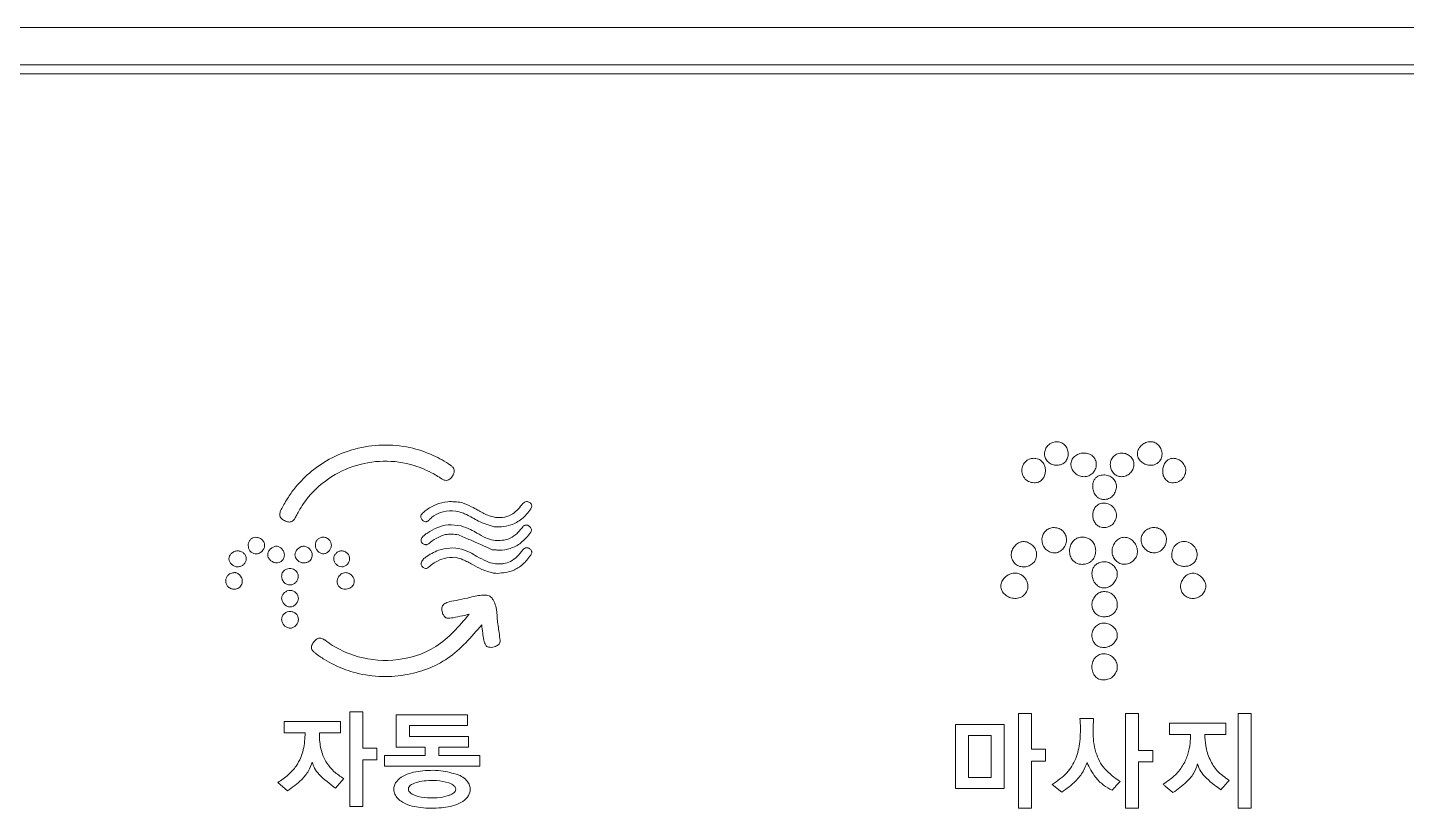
# Model space of a CAD drawing. Extents: x -2137 to 3740, y 68 to 2359.
# Drawn here: x 2013.92 to 2051.03, y 985.18 to 1006.21 of the extents above; entities that cross this region are included whole.
import ezdxf

# ---------------------------------------------------------------- set-up
doc = ezdxf.new("R2010")
doc.units = 0
doc.header["$LTSCALE"] = 20
doc.header["$MEASUREMENT"] = 0
doc.layers.get('0').update_dxf_attribs({"linetype": 'CONTINUOUS'})

msp = doc.modelspace()

# ---------------------------------------------------------------- linework, layer by layer
at = {"color": 7, "linetype": 'Continuous', "lineweight": 15}
for p, q in [((2137.182, 1006.208), (1933.182, 1006.208)), ((1933.09, 1004.958), (2137.09, 1004.958)), ((1933.182, 1005.208), (2137.182, 1005.208)), ((2020.829, 987.518), (2022.345, 987.518)), ((2020.829, 987.215), (2020.829, 987.518)), ((2022.345, 987.518), (2022.345, 987.215)), ((2022.595, 985.227), (2022.595, 987.783)), ((2022.595, 987.783), (2022.948, 987.783)), ((2022.948, 987.783), (2022.948, 986.797)), ((2023.845, 987.7), (2025.765, 987.7)), ((2023.845, 986.826), (2023.845, 987.7)), ((2025.765, 987.7), (2025.765, 987.408)), ((2040.592, 987.737), (2040.943, 987.737)), ((2040.592, 985.182), (2040.592, 987.737)), ((2040.943, 987.737), (2040.943, 986.769)), ((2042.247, 987.598), (2042.613, 987.598)), ((2043.474, 987.737), (2043.826, 987.737)), ((2043.474, 985.182), (2043.474, 987.737)), ((2043.826, 987.737), (2043.826, 986.735)), ((2046.502, 985.181), (2046.502, 987.737)), ((2046.502, 987.737), (2046.853, 987.737)), ((2046.853, 987.737), (2046.853, 985.181)), ((2021.394, 987.215), (2020.829, 987.215)), ((2022.345, 987.215), (2021.778, 987.215)), ((2024.2, 987.408), (2024.2, 987.118)), ((2025.765, 987.408), (2024.2, 987.408)), ((2038.896, 985.713), (2038.896, 987.434)), ((2038.896, 987.434), (2040.205, 987.434)), ((2039.246, 986.008), (2039.246, 987.138)), ((2039.246, 987.138), (2039.856, 987.138)), ((2039.856, 987.138), (2039.856, 986.008)), ((2040.205, 987.434), (2040.205, 985.713)), ((2044.658, 987.473), (2046.175, 987.473)), ((2044.658, 987.17), (2044.658, 987.473)), ((2045.224, 987.17), (2044.658, 987.17)), ((2046.175, 987.17), (2045.607, 987.17)), ((2046.175, 987.473), (2046.175, 987.17)), ((2022.948, 986.797), (2023.319, 986.797)), ((2023.319, 986.797), (2023.319, 986.482)), ((2024.626, 986.826), (2023.845, 986.826)), ((2024.2, 987.118), (2025.793, 987.118)), ((2024.626, 986.604), (2024.626, 986.826)), ((2024.989, 986.826), (2024.989, 986.604)), ((2025.793, 986.826), (2024.989, 986.826)), ((2025.793, 987.118), (2025.793, 986.826)), ((2040.943, 986.769), (2041.321, 986.769)), ((2041.321, 986.769), (2041.321, 986.451)), ((2022.948, 986.482), (2022.948, 985.227)), ((2023.319, 986.482), (2022.948, 986.482)), ((2023.527, 986.604), (2024.626, 986.604)), ((2023.527, 986.312), (2023.527, 986.604)), ((2024.989, 986.604), (2026.094, 986.604)), ((2026.094, 986.604), (2026.094, 986.312)), ((2040.943, 986.451), (2040.943, 985.182)), ((2041.321, 986.451), (2040.943, 986.451)), ((2043.826, 986.735), (2044.204, 986.735)), ((2043.826, 986.428), (2043.826, 985.182)), ((2044.204, 986.428), (2043.826, 986.428)), ((2044.204, 986.735), (2044.204, 986.428)), ((2026.094, 986.312), (2023.527, 986.312)), ((2020.92, 985.647), (2020.656, 985.873)), ((2022.433, 985.979), (2022.209, 985.724)), ((2040.205, 985.713), (2038.896, 985.713)), ((2039.856, 986.008), (2039.246, 986.008)), ((2041.758, 985.614), (2041.5, 985.825)), ((2022.948, 985.227), (2022.595, 985.227)), ((2040.943, 985.182), (2040.592, 985.182)), ((2043.826, 985.182), (2043.474, 985.182)), ((2046.853, 985.181), (2046.502, 985.181))]:
    msp.add_line(p, q, dxfattribs=at)
for points, knots in [([(2025.311, 994.416), (2025.331, 994.401), (2025.365, 994.374), (2025.399, 994.323), (2025.413, 994.258), (2025.391, 994.175), (2025.342, 994.101), (2025.286, 994.042), (2025.227, 994.012), (2025.163, 994.01), (2025.087, 994.039), (2024.991, 994.11), (2024.742, 994.254), (2024.254, 994.47), (2023.499, 994.573), (2022.664, 994.425), (2021.911, 994.029), (2021.454, 993.56), (2021.236, 993.211), (2021.162, 993.082), (2021.13, 993.008), (2021.104, 992.965), (2021.074, 992.93), (2021.036, 992.903), (2020.975, 992.884), (2020.884, 992.903), (2020.798, 992.947), (2020.735, 993.003), (2020.712, 993.055), (2020.709, 993.103), (2020.717, 993.147), (2020.736, 993.199), (2020.777, 993.286), (2020.847, 993.41), (2020.967, 993.607), (2021.19, 993.909), (2021.722, 994.443), (2022.759, 994.974), (2023.959, 995.006), (2024.724, 994.747), (2025.084, 994.565), (2025.234, 994.467), (2025.311, 994.416)], [0, 0, 0, 0, 0.006633, 0.011515, 0.016116, 0.023767, 0.033315, 0.039681, 0.045079, 0.050284, 0.056195, 0.066339, 0.081622, 0.132498, 0.206757, 0.280029, 0.353862, 0.428746, 0.450165, 0.463056, 0.468022, 0.471688, 0.476168, 0.480108, 0.483933, 0.492752, 0.503689, 0.509575, 0.514725, 0.518239, 0.522119, 0.526498, 0.532955, 0.547571, 0.564238, 0.594126, 0.646906, 0.762981, 0.893474, 0.952283, 0.975781, 1, 1, 1, 1]), ([(2041.625, 994.418), (2041.583, 994.423), (2041.501, 994.431), (2041.393, 994.497), (2041.313, 994.595), (2041.285, 994.723), (2041.311, 994.85), (2041.38, 994.958), (2041.484, 995.032), (2041.609, 995.063), (2041.738, 995.043), (2041.842, 994.967), (2041.91, 994.861), (2041.939, 994.739), (2041.922, 994.616), (2041.86, 994.51), (2041.756, 994.432), (2041.67, 994.423), (2041.625, 994.418)], [0, 0, 0, 0, 0.061858, 0.123544, 0.184696, 0.248367, 0.313296, 0.375413, 0.437268, 0.501251, 0.565439, 0.627107, 0.689318, 0.751479, 0.812238, 0.871779, 0.932658, 1, 1, 1, 1]), ([(2044.15, 994.418), (2044.108, 994.423), (2044.024, 994.432), (2043.911, 994.494), (2043.822, 994.587), (2043.784, 994.713), (2043.81, 994.841), (2043.883, 994.948), (2043.988, 995.024), (2044.114, 995.062), (2044.247, 995.049), (2044.357, 994.977), (2044.43, 994.871), (2044.463, 994.748), (2044.449, 994.623), (2044.395, 994.525), (2044.322, 994.462), (2044.241, 994.425), (2044.181, 994.42), (2044.15, 994.418)], [0, 0, 0, 0, 0.061487, 0.124756, 0.186628, 0.248175, 0.311273, 0.373522, 0.43649, 0.499893, 0.564726, 0.626825, 0.688981, 0.751172, 0.812045, 0.871464, 0.911648, 0.953777, 1, 1, 1, 1]), ([(2041.011, 993.946), (2040.96, 993.953), (2040.86, 993.969), (2040.745, 994.072), (2040.677, 994.204), (2040.679, 994.352), (2040.741, 994.485), (2040.843, 994.573), (2040.955, 994.607), (2041.051, 994.608), (2041.144, 994.584), (2041.228, 994.527), (2041.29, 994.436), (2041.32, 994.33), (2041.32, 994.22), (2041.29, 994.115), (2041.229, 994.024), (2041.131, 993.957), (2041.053, 993.95), (2041.011, 993.946)], [0, 0, 0, 0, 0.074201, 0.146933, 0.218075, 0.287509, 0.357101, 0.42805, 0.478842, 0.52744, 0.566554, 0.620208, 0.672695, 0.726005, 0.779786, 0.832969, 0.885326, 0.939098, 1, 1, 1, 1]), ([(2042.356, 994.111), (2042.314, 994.116), (2042.229, 994.127), (2042.117, 994.199), (2042.031, 994.3), (2041.992, 994.43), (2042.017, 994.56), (2042.096, 994.664), (2042.21, 994.73), (2042.343, 994.756), (2042.477, 994.739), (2042.592, 994.675), (2042.67, 994.572), (2042.695, 994.442), (2042.669, 994.312), (2042.597, 994.203), (2042.488, 994.126), (2042.4, 994.116), (2042.356, 994.111)], [0, 0, 0, 0, 0.060156, 0.123748, 0.187551, 0.25087, 0.312939, 0.372711, 0.434873, 0.500834, 0.566505, 0.627226, 0.686303, 0.748742, 0.812706, 0.874102, 0.9355, 1, 1, 1, 1]), ([(2043.371, 994.111), (2043.328, 994.115), (2043.244, 994.125), (2043.142, 994.202), (2043.079, 994.312), (2043.056, 994.44), (2043.079, 994.569), (2043.153, 994.673), (2043.258, 994.738), (2043.382, 994.756), (2043.505, 994.728), (2043.612, 994.662), (2043.688, 994.558), (2043.71, 994.429), (2043.676, 994.301), (2043.598, 994.199), (2043.493, 994.127), (2043.411, 994.116), (2043.371, 994.111)], [0, 0, 0, 0, 0.064176, 0.123989, 0.185164, 0.25126, 0.316643, 0.377281, 0.437092, 0.498303, 0.560766, 0.622745, 0.684182, 0.748748, 0.81389, 0.877336, 0.93961, 1, 1, 1, 1]), ([(2044.763, 993.946), (2044.735, 993.948), (2044.681, 993.951), (2044.609, 993.982), (2044.544, 994.036), (2044.494, 994.119), (2044.471, 994.226), (2044.476, 994.337), (2044.509, 994.442), (2044.569, 994.533), (2044.65, 994.588), (2044.739, 994.61), (2044.829, 994.604), (2044.935, 994.563), (2045.033, 994.475), (2045.098, 994.343), (2045.094, 994.196), (2045.026, 994.068), (2044.912, 993.968), (2044.813, 993.953), (2044.763, 993.946)], [0, 0, 0, 0, 0.04225, 0.079742, 0.11504, 0.167502, 0.221645, 0.276981, 0.331825, 0.384943, 0.437344, 0.474333, 0.520467, 0.569422, 0.641914, 0.712948, 0.782509, 0.853574, 0.925924, 1, 1, 1, 1]), ([(2042.592, 993.852), (2042.593, 993.885), (2042.597, 993.947), (2042.629, 994.03), (2042.688, 994.104), (2042.79, 994.153), (2042.92, 994.165), (2043.051, 994.133), (2043.157, 994.054), (2043.224, 993.944), (2043.235, 993.817), (2043.201, 993.695), (2043.13, 993.588), (2043.02, 993.511), (2042.898, 993.49), (2042.793, 993.51), (2042.717, 993.554), (2042.651, 993.626), (2042.602, 993.728), (2042.595, 993.81), (2042.592, 993.852)], [0, 0, 0, 0, 0.04878, 0.090381, 0.12827, 0.185543, 0.250862, 0.316596, 0.379089, 0.439825, 0.500114, 0.560322, 0.621959, 0.684718, 0.753019, 0.797578, 0.838558, 0.878722, 0.939496, 1, 1, 1, 1]), ([(2024.551, 993.126), (2024.583, 993.154), (2024.693, 993.25), (2024.917, 993.377), (2025.248, 993.46), (2025.48, 993.431), (2025.605, 993.416)], [0, 0, 0, 0, 0.114352, 0.38606, 0.67166, 1, 1, 1, 1]), ([(2027.253, 993.392), (2027.268, 993.405), (2027.297, 993.429), (2027.348, 993.444), (2027.397, 993.44), (2027.422, 993.424), (2027.435, 993.416)], [0, 0, 0, 0, 0.290755, 0.564653, 0.775606, 1, 1, 1, 1]), ([(2024.551, 992.944), (2024.54, 992.955), (2024.522, 992.976), (2024.505, 993.011), (2024.502, 993.049), (2024.518, 993.09), (2024.539, 993.113), (2024.551, 993.126)], [0, 0, 0, 0, 0.218842, 0.3961, 0.553582, 0.751923, 1, 1, 1, 1]), ([(2026.478, 992.762), (2026.334, 992.806), (2026.073, 992.885), (2025.814, 993.061), (2025.608, 993.146), (2025.399, 993.2), (2025.124, 993.188), (2024.895, 993.087), (2024.78, 992.999), (2024.743, 992.959), (2024.734, 992.948), (2024.733, 992.945), (2024.732, 992.944)], [0, 0, 0, 0, 0.2362841, 0.4282785, 0.4894421, 0.5880147, 0.7684034, 0.91124, 0.9782764, 0.9942681, 0.9982567, 1, 1, 1, 1]), ([(2025.605, 993.416), (2025.695, 993.381), (2025.845, 993.323), (2025.985, 993.242), (2026.041, 993.21)], [0, 0, 0, 0, 0.599638, 1, 1, 1, 1]), ([(2026.041, 993.21), (2026.128, 993.158), (2026.276, 993.069), (2026.444, 993.032), (2026.514, 993.017)], [0, 0, 0, 0, 0.586885, 1, 1, 1, 1]), ([(2027.472, 993.247), (2027.396, 993.15), (2027.25, 992.963), (2026.96, 992.809), (2026.727, 992.763), (2026.599, 992.762), (2026.55, 992.762), (2026.521, 992.762), (2026.497, 992.762), (2026.478, 992.762)], [0, 0, 0, 0, 0.316092, 0.607731, 0.823723, 0.924681, 0.938569, 0.948952, 1, 1, 1, 1]), ([(2026.514, 993.017), (2026.598, 993.013), (2026.76, 993.007), (2027.041, 993.12), (2027.171, 993.287), (2027.253, 993.392)], [0, 0, 0, 0, 0.287306, 0.551638, 1, 1, 1, 1]), ([(2027.435, 993.416), (2027.445, 993.409), (2027.465, 993.395), (2027.484, 993.364), (2027.493, 993.327), (2027.491, 993.286), (2027.478, 993.26), (2027.472, 993.247)], [0, 0, 0, 0, 0.193172, 0.374991, 0.554874, 0.771869, 1, 1, 1, 1]), ([(2042.899, 993.403), (2042.949, 993.396), (2043.05, 993.38), (2043.165, 993.277), (2043.233, 993.145), (2043.23, 992.997), (2043.169, 992.864), (2043.067, 992.776), (2042.955, 992.742), (2042.86, 992.74), (2042.766, 992.764), (2042.682, 992.821), (2042.62, 992.913), (2042.59, 993.018), (2042.59, 993.129), (2042.62, 993.234), (2042.681, 993.325), (2042.778, 993.392), (2042.857, 993.399), (2042.899, 993.403)], [0, 0, 0, 0, 0.074101, 0.146847, 0.218057, 0.28754, 0.357123, 0.428044, 0.478788, 0.527398, 0.566498, 0.620139, 0.672641, 0.725992, 0.779827, 0.833057, 0.885433, 0.939175, 1, 1, 1, 1]), ([(2024.732, 992.944), (2024.721, 992.934), (2024.7, 992.916), (2024.665, 992.899), (2024.627, 992.896), (2024.587, 992.912), (2024.564, 992.932), (2024.551, 992.944)], [0, 0, 0, 0, 0.2170375, 0.3937214, 0.5514588, 0.7506335, 1, 1, 1, 1]), ([(2024.551, 992.484), (2024.553, 992.487), (2024.559, 992.495), (2024.576, 992.511), (2024.619, 992.55), (2024.737, 992.637), (2024.945, 992.748), (2025.255, 992.837), (2025.476, 992.805), (2025.593, 992.787)], [0, 0, 0, 0, 0.009282, 0.025306, 0.062928, 0.162388, 0.414374, 0.689303, 1, 1, 1, 1]), ([(2025.593, 992.787), (2025.679, 992.757), (2025.826, 992.704), (2025.961, 992.626), (2026.017, 992.594)], [0, 0, 0, 0, 0.587109, 1, 1, 1, 1]), ([(2026.017, 992.594), (2026.095, 992.548), (2026.235, 992.464), (2026.449, 992.392), (2026.654, 992.39), (2026.866, 992.418), (2027.083, 992.553), (2027.193, 992.689), (2027.253, 992.763)], [0, 0, 0, 0, 0.192486, 0.348715, 0.472783, 0.6277, 0.797712, 1, 1, 1, 1]), ([(2027.253, 992.763), (2027.261, 992.772), (2027.277, 992.789), (2027.307, 992.804), (2027.344, 992.811), (2027.385, 992.804), (2027.427, 992.782), (2027.461, 992.749), (2027.483, 992.709), (2027.49, 992.661), (2027.477, 992.633), (2027.471, 992.618)], [0, 0, 0, 0, 0.096311, 0.182408, 0.264156, 0.385969, 0.510335, 0.634952, 0.756278, 0.874697, 1, 1, 1, 1]), ([(2041.554, 992.742), (2041.599, 992.737), (2041.687, 992.727), (2041.797, 992.65), (2041.87, 992.539), (2041.893, 992.406), (2041.864, 992.273), (2041.792, 992.159), (2041.685, 992.078), (2041.554, 992.048), (2041.423, 992.079), (2041.315, 992.159), (2041.243, 992.273), (2041.215, 992.406), (2041.237, 992.539), (2041.31, 992.651), (2041.42, 992.725), (2041.508, 992.742), (2041.553, 992.742), (2041.554, 992.742)], [0, 0, 0, 0, 0.063988, 0.124868, 0.18559, 0.248842, 0.313216, 0.376131, 0.437768, 0.499927, 0.562127, 0.623755, 0.686602, 0.751028, 0.814395, 0.874945, 0.935664, 0.999668, 1, 1, 1, 1]), ([(2044.574, 992.412), (2044.569, 992.367), (2044.558, 992.277), (2044.484, 992.161), (2044.378, 992.079), (2044.245, 992.048), (2044.112, 992.079), (2043.999, 992.156), (2043.917, 992.266), (2043.881, 992.399), (2043.905, 992.533), (2043.983, 992.644), (2044.096, 992.719), (2044.231, 992.751), (2044.366, 992.73), (2044.48, 992.659), (2044.557, 992.549), (2044.575, 992.459), (2044.574, 992.413), (2044.574, 992.412)], [0, 0, 0, 0, 0.063887, 0.12603, 0.187372, 0.24878, 0.31156, 0.37491, 0.438316, 0.501123, 0.562899, 0.624073, 0.686639, 0.750893, 0.814434, 0.874888, 0.935157, 0.998278, 1, 1, 1, 1]), ([(2020.071, 992.482), (2020.106, 992.477), (2020.175, 992.466), (2020.256, 992.4), (2020.308, 992.313), (2020.303, 992.213), (2020.258, 992.124), (2020.19, 992.062), (2020.113, 992.034), (2020.048, 992.032), (2019.983, 992.048), (2019.925, 992.086), (2019.883, 992.148), (2019.862, 992.22), (2019.861, 992.295), (2019.881, 992.367), (2019.923, 992.429), (2019.989, 992.475), (2020.042, 992.48), (2020.071, 992.482)], [0, 0, 0, 0, 0.074713, 0.1489058, 0.2186012, 0.2847155, 0.3553577, 0.4285261, 0.4791947, 0.5278909, 0.5672183, 0.6209292, 0.6733305, 0.7265417, 0.7802558, 0.8333882, 0.8856687, 0.9392984, 1, 1, 1, 1]), ([(2021.669, 992.267), (2021.672, 992.297), (2021.678, 992.354), (2021.729, 992.427), (2021.801, 992.473), (2021.888, 992.489), (2021.975, 992.467), (2022.045, 992.413), (2022.09, 992.342), (2022.105, 992.258), (2022.082, 992.175), (2022.035, 992.102), (2021.966, 992.047), (2021.878, 992.027), (2021.792, 992.053), (2021.726, 992.11), (2021.679, 992.184), (2021.672, 992.24), (2021.669, 992.267)], [0, 0, 0, 0, 0.064721, 0.125556, 0.186296, 0.250379, 0.314789, 0.377712, 0.439225, 0.498063, 0.559193, 0.623198, 0.68667, 0.750007, 0.813104, 0.876448, 0.939797, 1, 1, 1, 1]), ([(2024.886, 992.432), (2024.854, 992.412), (2024.802, 992.38), (2024.741, 992.32), (2024.695, 992.287), (2024.656, 992.278), (2024.626, 992.283), (2024.591, 992.295), (2024.557, 992.312), (2024.531, 992.336), (2024.518, 992.365), (2024.512, 992.401), (2024.518, 992.446), (2024.54, 992.471), (2024.551, 992.484)], [0, 0, 0, 0, 0.192177, 0.317811, 0.443114, 0.476155, 0.527475, 0.595549, 0.666992, 0.724476, 0.776825, 0.830026, 0.911839, 1, 1, 1, 1]), ([(2025.52, 992.545), (2025.401, 992.56), (2025.177, 992.588), (2024.978, 992.482), (2024.886, 992.432)], [0, 0, 0, 0, 0.531537, 1, 1, 1, 1]), ([(2026.429, 992.145), (2026.234, 992.233), (2025.932, 992.369), (2025.628, 992.499), (2025.52, 992.545)], [0, 0, 0, 0, 0.647876, 1, 1, 1, 1]), ([(2027.471, 992.618), (2027.387, 992.515), (2027.235, 992.325), (2026.926, 992.167), (2026.704, 992.132), (2026.587, 992.133), (2026.564, 992.134), (2026.544, 992.138), (2026.499, 992.14), (2026.457, 992.143), (2026.429, 992.145)], [0, 0, 0, 0, 0.326879, 0.599042, 0.838063, 0.878796, 0.888904, 0.895716, 0.929891, 1, 1, 1, 1]), ([(2040.727, 991.68), (2040.681, 991.686), (2040.592, 991.696), (2040.481, 991.777), (2040.409, 991.89), (2040.388, 992.027), (2040.426, 992.162), (2040.507, 992.273), (2040.616, 992.351), (2040.746, 992.374), (2040.871, 992.337), (2040.981, 992.26), (2041.063, 992.146), (2041.092, 992.005), (2041.058, 991.865), (2040.969, 991.761), (2040.855, 991.694), (2040.769, 991.685), (2040.727, 991.68)], [0, 0, 0, 0, 0.064246, 0.125367, 0.1863, 0.249642, 0.314454, 0.379061, 0.440955, 0.498628, 0.558173, 0.620806, 0.684969, 0.752301, 0.817809, 0.879687, 0.940933, 1, 1, 1, 1]), ([(2042.309, 991.751), (2042.273, 991.753), (2042.205, 991.758), (2042.115, 991.801), (2042.036, 991.873), (2041.98, 991.982), (2041.961, 992.118), (2041.984, 992.254), (2042.043, 992.362), (2042.123, 992.434), (2042.212, 992.475), (2042.316, 992.487), (2042.421, 992.473), (2042.515, 992.432), (2042.598, 992.36), (2042.658, 992.252), (2042.678, 992.115), (2042.655, 991.979), (2042.593, 991.871), (2042.509, 991.8), (2042.415, 991.758), (2042.345, 991.753), (2042.309, 991.751)], [0, 0, 0, 0, 0.047163, 0.089021, 0.128591, 0.187434, 0.247499, 0.307783, 0.367089, 0.406799, 0.44836, 0.494564, 0.54354, 0.587132, 0.627856, 0.687358, 0.747272, 0.807309, 0.867065, 0.907851, 0.951254, 1, 1, 1, 1]), ([(2043.442, 992.483), (2043.484, 992.476), (2043.571, 992.463), (2043.682, 992.378), (2043.767, 992.263), (2043.805, 992.119), (2043.781, 991.974), (2043.703, 991.855), (2043.59, 991.776), (2043.456, 991.742), (2043.318, 991.766), (2043.206, 991.849), (2043.13, 991.965), (2043.102, 992.104), (2043.13, 992.244), (2043.2, 992.365), (2043.306, 992.461), (2043.397, 992.476), (2043.442, 992.483)], [0, 0, 0, 0, 0.056782, 0.118974, 0.184055, 0.250686, 0.316496, 0.37857, 0.439849, 0.50159, 0.562968, 0.624216, 0.686464, 0.748983, 0.812696, 0.876739, 0.938849, 1, 1, 1, 1]), ([(2044.716, 992.011), (2044.722, 992.063), (2044.736, 992.166), (2044.831, 992.293), (2044.968, 992.369), (2045.125, 992.366), (2045.266, 992.303), (2045.358, 992.197), (2045.398, 992.082), (2045.403, 991.984), (2045.382, 991.884), (2045.325, 991.794), (2045.23, 991.728), (2045.12, 991.696), (2045.005, 991.694), (2044.894, 991.724), (2044.798, 991.786), (2044.728, 991.886), (2044.72, 991.968), (2044.716, 992.011)], [0, 0, 0, 0, 0.073383, 0.144852, 0.215048, 0.287407, 0.358262, 0.428936, 0.478313, 0.527388, 0.566887, 0.620627, 0.673069, 0.72647, 0.780492, 0.833931, 0.886346, 0.939793, 1, 1, 1, 1]), ([(2019.577, 992.115), (2019.607, 992.111), (2019.666, 992.105), (2019.742, 992.057), (2019.796, 991.988), (2019.817, 991.902), (2019.797, 991.815), (2019.744, 991.744), (2019.669, 991.697), (2019.58, 991.678), (2019.49, 991.696), (2019.415, 991.746), (2019.36, 991.815), (2019.336, 991.898), (2019.358, 991.981), (2019.41, 992.05), (2019.485, 992.101), (2019.546, 992.115), (2019.577, 992.115), (2019.577, 992.115)], [0, 0, 0, 0, 0.0645, 0.126591, 0.187556, 0.249378, 0.311632, 0.373097, 0.435652, 0.499427, 0.563924, 0.628679, 0.691395, 0.74965, 0.807563, 0.869419, 0.933622, 0.998969, 1, 1, 1, 1]), ([(2020.835, 992.005), (2020.833, 991.983), (2020.83, 991.941), (2020.803, 991.885), (2020.759, 991.835), (2020.694, 991.798), (2020.611, 991.784), (2020.527, 991.809), (2020.454, 991.861), (2020.398, 991.93), (2020.379, 992.015), (2020.406, 992.098), (2020.458, 992.169), (2020.532, 992.223), (2020.622, 992.246), (2020.71, 992.222), (2020.778, 992.164), (2020.824, 992.089), (2020.831, 992.033), (2020.835, 992.005)], [0, 0, 0, 0, 0.047382, 0.090376, 0.131241, 0.190619, 0.248208, 0.309364, 0.375689, 0.439894, 0.497443, 0.557222, 0.621608, 0.686905, 0.751693, 0.814904, 0.877788, 0.94062, 1, 1, 1, 1]), ([(2021.587, 992.006), (2021.585, 991.984), (2021.582, 991.943), (2021.556, 991.888), (2021.511, 991.837), (2021.442, 991.8), (2021.354, 991.784), (2021.263, 991.804), (2021.188, 991.856), (2021.134, 991.926), (2021.113, 992.011), (2021.139, 992.095), (2021.192, 992.169), (2021.266, 992.224), (2021.358, 992.246), (2021.448, 992.221), (2021.52, 992.164), (2021.574, 992.091), (2021.583, 992.033), (2021.587, 992.006)], [0, 0, 0, 0, 0.045522, 0.086927, 0.126804, 0.187035, 0.249803, 0.313749, 0.378176, 0.440242, 0.497372, 0.556637, 0.620827, 0.685766, 0.749556, 0.813358, 0.878111, 0.94159, 1, 1, 1, 1]), ([(2022.592, 991.899), (2022.589, 991.87), (2022.581, 991.813), (2022.527, 991.743), (2022.458, 991.697), (2022.377, 991.677), (2022.295, 991.698), (2022.227, 991.749), (2022.176, 991.817), (2022.155, 991.9), (2022.175, 991.982), (2022.222, 992.051), (2022.292, 992.101), (2022.378, 992.12), (2022.464, 992.1), (2022.533, 992.049), (2022.582, 991.98), (2022.589, 991.925), (2022.592, 991.899)], [0, 0, 0, 0, 0.06486, 0.128303, 0.190663, 0.250324, 0.310419, 0.374546, 0.438834, 0.499891, 0.560445, 0.622342, 0.685121, 0.750212, 0.815325, 0.878219, 0.939947, 1, 1, 1, 1]), ([(2024.551, 991.686), (2024.542, 991.697), (2024.525, 991.716), (2024.514, 991.752), (2024.515, 991.792), (2024.533, 991.836), (2024.574, 991.891), (2024.663, 991.965), (2024.802, 992.053), (2025.017, 992.148), (2025.289, 992.205), (2025.577, 992.18), (2025.818, 992.08), (2025.951, 992.003), (2026.017, 991.964)], [0, 0, 0, 0, 0.02285, 0.042439, 0.060952, 0.089676, 0.120714, 0.175769, 0.282483, 0.395813, 0.56641, 0.742584, 0.87124, 1, 1, 1, 1]), ([(2026.017, 991.964), (2026.103, 991.918), (2026.253, 991.837), (2026.455, 991.769), (2026.614, 991.762), (2026.762, 991.767), (2026.935, 991.828), (2027.113, 991.956), (2027.205, 992.08), (2027.253, 992.146)], [0, 0, 0, 0, 0.206611, 0.361851, 0.445431, 0.54291, 0.674147, 0.827501, 1, 1, 1, 1]), ([(2027.471, 992.001), (2027.399, 991.911), (2027.267, 991.742), (2026.958, 991.545), (2026.715, 991.521), (2026.572, 991.507)], [0, 0, 0, 0, 0.323253, 0.600556, 1, 1, 1, 1]), ([(2027.253, 992.146), (2027.268, 992.159), (2027.297, 992.184), (2027.348, 992.199), (2027.397, 992.195), (2027.422, 992.179), (2027.435, 992.17)], [0, 0, 0, 0, 0.289368, 0.562145, 0.77305, 1, 1, 1, 1]), ([(2027.435, 992.17), (2027.445, 992.163), (2027.465, 992.149), (2027.484, 992.118), (2027.493, 992.082), (2027.49, 992.04), (2027.477, 992.015), (2027.471, 992.001)], [0, 0, 0, 0, 0.192591, 0.374232, 0.554054, 0.771105, 1, 1, 1, 1]), ([(2020.762, 991.414), (2020.763, 991.44), (2020.765, 991.485), (2020.788, 991.544), (2020.831, 991.591), (2020.891, 991.624), (2020.967, 991.646), (2021.043, 991.634), (2021.11, 991.605), (2021.163, 991.561), (2021.197, 991.502), (2021.21, 991.43), (2021.198, 991.353), (2021.159, 991.278), (2021.096, 991.219), (2021.01, 991.193), (2020.92, 991.204), (2020.829, 991.249), (2020.787, 991.322), (2020.766, 991.38), (2020.763, 991.404), (2020.762, 991.414)], [0, 0, 0, 0, 0.054686, 0.096912, 0.133754, 0.1899, 0.242837, 0.302989, 0.350943, 0.399608, 0.449584, 0.494773, 0.555124, 0.615437, 0.674849, 0.736279, 0.802862, 0.86785, 0.947767, 0.976906, 1, 1, 1, 1]), ([(2024.733, 991.686), (2024.721, 991.676), (2024.7, 991.658), (2024.665, 991.641), (2024.627, 991.638), (2024.587, 991.654), (2024.564, 991.675), (2024.551, 991.686)], [0, 0, 0, 0, 0.218798, 0.395773, 0.552967, 0.751313, 1, 1, 1, 1]), ([(2025.435, 991.941), (2025.334, 991.938), (2025.147, 991.932), (2024.926, 991.83), (2024.8, 991.748), (2024.747, 991.703), (2024.736, 991.691), (2024.733, 991.688), (2024.733, 991.687), (2024.733, 991.686)], [0, 0, 0, 0, 0.391593, 0.72664, 0.932596, 0.982631, 0.994875, 0.997933, 1, 1, 1, 1]), ([(2025.896, 991.747), (2025.853, 991.77), (2025.77, 991.815), (2025.621, 991.892), (2025.505, 991.922), (2025.435, 991.941)], [0, 0, 0, 0, 0.288326, 0.568875, 1, 1, 1, 1]), ([(2026.453, 991.516), (2026.349, 991.545), (2026.154, 991.599), (2025.978, 991.7), (2025.896, 991.747)], [0, 0, 0, 0, 0.530755, 1, 1, 1, 1]), ([(2042.568, 991.491), (2042.571, 991.525), (2042.575, 991.589), (2042.612, 991.676), (2042.678, 991.755), (2042.783, 991.813), (2042.92, 991.831), (2043.057, 991.791), (2043.168, 991.705), (2043.244, 991.591), (2043.26, 991.458), (2043.219, 991.331), (2043.142, 991.218), (2043.027, 991.132), (2042.885, 991.102), (2042.746, 991.145), (2042.647, 991.242), (2042.582, 991.361), (2042.573, 991.449), (2042.568, 991.491)], [0, 0, 0, 0, 0.046609, 0.088568, 0.128233, 0.187368, 0.25018, 0.314737, 0.37935, 0.441502, 0.499297, 0.558858, 0.622458, 0.686658, 0.752591, 0.816381, 0.878705, 0.941149, 1, 1, 1, 1]), ([(2019.49, 991.528), (2019.5, 991.528), (2019.516, 991.528), (2019.54, 991.524), (2019.58, 991.504), (2019.633, 991.47), (2019.677, 991.409), (2019.702, 991.347), (2019.705, 991.28), (2019.691, 991.216), (2019.659, 991.158), (2019.609, 991.113), (2019.552, 991.086), (2019.482, 991.077), (2019.404, 991.093), (2019.319, 991.134), (2019.269, 991.216), (2019.253, 991.304), (2019.27, 991.392), (2019.311, 991.457), (2019.363, 991.498), (2019.412, 991.513), (2019.456, 991.524), (2019.48, 991.527), (2019.49, 991.528)], [0, 0, 0, 0, 0.022101, 0.032979, 0.05311, 0.116404, 0.165082, 0.21213, 0.259003, 0.305961, 0.35247, 0.398966, 0.447216, 0.486286, 0.54807, 0.616598, 0.681624, 0.74457, 0.80651, 0.869689, 0.90459, 0.946793, 0.97877, 1, 1, 1, 1]), ([(2022.716, 991.294), (2022.714, 991.271), (2022.71, 991.226), (2022.675, 991.168), (2022.627, 991.124), (2022.548, 991.084), (2022.457, 991.076), (2022.371, 991.102), (2022.315, 991.139), (2022.274, 991.193), (2022.255, 991.256), (2022.256, 991.32), (2022.275, 991.383), (2022.308, 991.44), (2022.356, 991.486), (2022.415, 991.52), (2022.46, 991.525), (2022.483, 991.528)], [0, 0, 0, 0, 0.065814, 0.127281, 0.188219, 0.250103, 0.374967, 0.438161, 0.502673, 0.565554, 0.625575, 0.68586, 0.747273, 0.809438, 0.871799, 0.934634, 1, 1, 1, 1]), ([(2022.483, 991.528), (2022.518, 991.522), (2022.585, 991.512), (2022.66, 991.449), (2022.706, 991.374), (2022.713, 991.321), (2022.716, 991.294)], [0, 0, 0, 0, 0.283763, 0.560547, 0.778476, 1, 1, 1, 1]), ([(2026.572, 991.507), (2026.543, 991.51), (2026.503, 991.514), (2026.464, 991.516), (2026.453, 991.516)], [0, 0, 0, 0, 0.7220087, 1, 1, 1, 1]), ([(2040.492, 990.831), (2040.445, 990.837), (2040.349, 990.851), (2040.229, 990.931), (2040.139, 991.035), (2040.102, 991.165), (2040.14, 991.294), (2040.221, 991.405), (2040.34, 991.49), (2040.484, 991.525), (2040.628, 991.499), (2040.746, 991.42), (2040.823, 991.305), (2040.854, 991.171), (2040.831, 991.036), (2040.755, 990.924), (2040.636, 990.845), (2040.541, 990.836), (2040.492, 990.831)], [0, 0, 0, 0, 0.0642567, 0.1300477, 0.19275, 0.2491817, 0.3067328, 0.3694161, 0.4346915, 0.5015125, 0.5671314, 0.6289591, 0.6900175, 0.7516041, 0.8123143, 0.8714492, 0.9327156, 1, 1, 1, 1]), ([(2044.952, 991.161), (2044.959, 991.204), (2044.973, 991.293), (2045.054, 991.405), (2045.157, 991.491), (2045.287, 991.527), (2045.414, 991.489), (2045.524, 991.411), (2045.609, 991.302), (2045.647, 991.168), (2045.618, 991.035), (2045.538, 990.927), (2045.425, 990.853), (2045.292, 990.822), (2045.158, 990.845), (2045.047, 990.918), (2044.968, 991.028), (2044.957, 991.116), (2044.952, 991.161)], [0, 0, 0, 0, 0.060648, 0.126325, 0.190723, 0.249095, 0.308652, 0.373036, 0.438242, 0.501692, 0.56356, 0.625068, 0.687772, 0.751555, 0.814456, 0.875311, 0.936366, 1, 1, 1, 1]), ([(2020.995, 991.051), (2021.025, 991.046), (2021.085, 991.038), (2021.155, 990.982), (2021.202, 990.91), (2021.218, 990.824), (2021.19, 990.74), (2021.138, 990.668), (2021.068, 990.613), (2020.983, 990.595), (2020.901, 990.624), (2020.83, 990.676), (2020.777, 990.75), (2020.754, 990.838), (2020.779, 990.926), (2020.837, 990.992), (2020.911, 991.039), (2020.968, 991.047), (2020.995, 991.051)], [0, 0, 0, 0, 0.064812, 0.127939, 0.189572, 0.24816, 0.309988, 0.376247, 0.440136, 0.497622, 0.557732, 0.622538, 0.687855, 0.751606, 0.813948, 0.877077, 0.940347, 1, 1, 1, 1]), ([(2025.809, 990.407), (2025.749, 990.393), (2025.605, 990.359), (2025.432, 990.322), (2025.301, 990.301), (2025.241, 990.297), (2025.198, 990.304), (2025.151, 990.33), (2025.107, 990.391), (2025.081, 990.47), (2025.073, 990.544), (2025.079, 990.604), (2025.112, 990.679), (2025.254, 990.741), (2025.475, 990.784), (2025.703, 990.829), (2025.903, 990.877), (2026.052, 990.914), (2026.206, 990.924), (2026.333, 990.918), (2026.416, 990.853), (2026.48, 990.758), (2026.548, 990.568), (2026.56, 990.272), (2026.606, 989.967), (2026.638, 989.756), (2026.642, 989.646), (2026.612, 989.598), (2026.569, 989.564), (2026.49, 989.525), (2026.403, 989.509), (2026.325, 989.522), (2026.282, 989.54), (2026.232, 989.601), (2026.201, 989.727), (2026.17, 989.909), (2026.154, 990.048), (2026.146, 990.124)], [0, 0, 0, 0, 0.039979, 0.09613, 0.114013, 0.126238, 0.134832, 0.142068, 0.160334, 0.181398, 0.195515, 0.20857, 0.220054, 0.246772, 0.301573, 0.369473, 0.396021, 0.434993, 0.467948, 0.496793, 0.51385, 0.534137, 0.570267, 0.643087, 0.72414, 0.769684, 0.782772, 0.793069, 0.804873, 0.818017, 0.850101, 0.859929, 0.869114, 0.879646, 0.909555, 0.9509, 1, 1, 1, 1]), ([(2042.899, 990.335), (2042.85, 990.341), (2042.756, 990.352), (2042.645, 990.439), (2042.58, 990.552), (2042.559, 990.682), (2042.595, 990.811), (2042.671, 990.923), (2042.782, 991.007), (2042.919, 991.028), (2043.051, 990.993), (2043.162, 990.916), (2043.238, 990.799), (2043.262, 990.659), (2043.233, 990.521), (2043.148, 990.414), (2043.031, 990.348), (2042.943, 990.339), (2042.899, 990.335)], [0, 0, 0, 0, 0.067986, 0.129876, 0.189794, 0.248409, 0.309388, 0.372984, 0.435826, 0.498541, 0.561087, 0.622476, 0.684779, 0.751816, 0.816921, 0.877017, 0.937437, 1, 1, 1, 1]), ([(2020.995, 990.481), (2021.026, 990.478), (2021.084, 990.471), (2021.157, 990.419), (2021.204, 990.344), (2021.217, 990.254), (2021.192, 990.165), (2021.138, 990.092), (2021.067, 990.041), (2020.982, 990.027), (2020.9, 990.052), (2020.827, 990.101), (2020.774, 990.177), (2020.755, 990.271), (2020.777, 990.362), (2020.836, 990.43), (2020.912, 990.473), (2020.968, 990.479), (2020.995, 990.481)], [0, 0, 0, 0, 0.064504, 0.125331, 0.185983, 0.249707, 0.314963, 0.379616, 0.441229, 0.498577, 0.558011, 0.620477, 0.684668, 0.752779, 0.818677, 0.880111, 0.940952, 1, 1, 1, 1]), ([(2026.146, 990.124), (2025.865, 989.794), (2025.311, 989.144), (2024.038, 988.675), (2023.037, 988.725), (2022.42, 988.933), (2022.16, 989.047), (2021.909, 989.188), (2021.725, 989.31), (2021.613, 989.402), (2021.575, 989.458), (2021.561, 989.518), (2021.579, 989.594), (2021.631, 989.672), (2021.694, 989.737), (2021.753, 989.763), (2021.798, 989.767), (2021.844, 989.756), (2021.88, 989.739), (2021.91, 989.721), (2021.988, 989.664), (2022.231, 989.492), (2022.822, 989.215), (2023.805, 989.096), (2024.994, 989.447), (2025.535, 990.084), (2025.809, 990.407)], [0, 0, 0, 0, 0.125969, 0.248406, 0.38498, 0.41238, 0.440316, 0.468696, 0.497404, 0.50517, 0.511415, 0.516933, 0.522785, 0.533973, 0.544444, 0.548743, 0.552898, 0.557349, 0.562462, 0.564862, 0.567436, 0.591066, 0.652581, 0.758031, 0.877175, 1, 1, 1, 1]), ([(2042.899, 989.51), (2042.851, 989.514), (2042.761, 989.522), (2042.649, 989.599), (2042.582, 989.71), (2042.56, 989.841), (2042.585, 989.973), (2042.661, 990.083), (2042.772, 990.155), (2042.905, 990.18), (2043.039, 990.147), (2043.152, 990.069), (2043.231, 989.963), (2043.264, 989.837), (2043.229, 989.711), (2043.148, 989.607), (2043.035, 989.527), (2042.944, 989.515), (2042.899, 989.51)], [0, 0, 0, 0, 0.067584, 0.12745, 0.186436, 0.249508, 0.313132, 0.374168, 0.435062, 0.49812, 0.562869, 0.627638, 0.690314, 0.749165, 0.80814, 0.87057, 0.934935, 1, 1, 1, 1]), ([(2042.899, 988.637), (2042.851, 988.641), (2042.76, 988.649), (2042.647, 988.73), (2042.581, 988.85), (2042.561, 988.991), (2042.584, 989.134), (2042.659, 989.252), (2042.771, 989.329), (2042.905, 989.354), (2043.04, 989.32), (2043.154, 989.239), (2043.233, 989.124), (2043.263, 988.986), (2043.231, 988.85), (2043.151, 988.737), (2043.036, 988.654), (2042.945, 988.642), (2042.899, 988.637)], [0, 0, 0, 0, 0.065355, 0.123659, 0.18307, 0.249637, 0.316725, 0.378079, 0.437363, 0.498285, 0.560804, 0.623795, 0.686721, 0.749485, 0.812098, 0.874575, 0.937106, 1, 1, 1, 1]), ([(2041.5, 985.825), (2041.64, 985.92), (2041.906, 986.1), (2042.159, 986.516), (2042.247, 986.941), (2042.266, 987.305), (2042.253, 987.514), (2042.247, 987.598)], [0, 0, 0, 0, 0.245026, 0.466725, 0.693184, 0.875807, 1, 1, 1, 1]), ([(2042.613, 987.598), (2042.606, 987.485), (2042.587, 987.18), (2042.636, 986.703), (2042.89, 986.207), (2043.178, 986.007), (2043.327, 985.904)], [0, 0, 0, 0, 0.174563, 0.469725, 0.725425, 1, 1, 1, 1]), ([(2020.656, 985.873), (2020.757, 985.941), (2020.942, 986.065), (2021.149, 986.301), (2021.279, 986.532), (2021.375, 986.834), (2021.387, 987.062), (2021.394, 987.215)], [0, 0, 0, 0, 0.225102, 0.41485, 0.577486, 0.71592, 1, 1, 1, 1]), ([(2021.778, 987.215), (2021.779, 987.129), (2021.781, 986.923), (2021.849, 986.639), (2021.985, 986.374), (2022.171, 986.152), (2022.342, 986.039), (2022.433, 985.979)], [0, 0, 0, 0, 0.173325, 0.41941, 0.586035, 0.776771, 1, 1, 1, 1]), ([(2044.485, 985.828), (2044.601, 985.907), (2044.814, 986.051), (2045.033, 986.34), (2045.162, 986.634), (2045.218, 986.912), (2045.222, 987.092), (2045.224, 987.17)], [0, 0, 0, 0, 0.258938, 0.476268, 0.664959, 0.854605, 1, 1, 1, 1]), ([(2045.607, 987.17), (2045.612, 987.068), (2045.622, 986.835), (2045.727, 986.496), (2045.937, 986.161), (2046.149, 986.013), (2046.262, 985.933)], [0, 0, 0, 0, 0.207388, 0.476246, 0.719248, 1, 1, 1, 1]), ([(2021.583, 986.425), (2021.554, 986.345), (2021.49, 986.169), (2021.263, 985.897), (2021.05, 985.742), (2020.92, 985.647)], [0, 0, 0, 0, 0.244106, 0.535948, 1, 1, 1, 1]), ([(2022.209, 985.724), (2022.056, 985.838), (2021.846, 985.994), (2021.642, 986.247), (2021.601, 986.37), (2021.583, 986.425)], [0, 0, 0, 0, 0.5969174, 0.818031, 1, 1, 1, 1]), ([(2042.438, 986.414), (2042.407, 986.333), (2042.339, 986.151), (2042.109, 985.869), (2041.89, 985.71), (2041.758, 985.614)], [0, 0, 0, 0, 0.242791, 0.543005, 1, 1, 1, 1]), ([(2043.11, 985.665), (2043.032, 985.709), (2042.865, 985.803), (2042.619, 986.05), (2042.506, 986.278), (2042.438, 986.414)], [0, 0, 0, 0, 0.259609, 0.558801, 1, 1, 1, 1]), ([(2025.569, 986.06), (2025.617, 986.031), (2025.705, 985.978), (2025.798, 985.865), (2025.843, 985.74), (2025.834, 985.587), (2025.73, 985.422), (2025.466, 985.253), (2025.038, 985.176), (2024.535, 985.18), (2024.134, 985.263), (2023.915, 985.41), (2023.821, 985.523), (2023.776, 985.648), (2023.784, 985.8), (2023.888, 985.964), (2024.153, 986.131), (2024.579, 986.203), (2025.09, 986.216), (2025.418, 986.109), (2025.569, 986.06)], [0, 0, 0, 0, 0.033083, 0.061235, 0.086307, 0.110571, 0.150422, 0.197667, 0.294833, 0.405317, 0.500031, 0.533296, 0.561593, 0.58672, 0.610906, 0.650375, 0.697351, 0.794634, 0.905438, 1, 1, 1, 1]), ([(2045.412, 986.38), (2045.381, 986.291), (2045.317, 986.108), (2045.085, 985.839), (2044.876, 985.692), (2044.749, 985.603)], [0, 0, 0, 0, 0.267999, 0.553636, 1, 1, 1, 1]), ([(2046.038, 985.679), (2045.884, 985.791), (2045.673, 985.945), (2045.471, 986.199), (2045.43, 986.324), (2045.412, 986.38)], [0, 0, 0, 0, 0.593281, 0.815263, 1, 1, 1, 1]), ([(2025.274, 985.53), (2025.192, 985.508), (2025, 985.456), (2024.687, 985.459), (2024.43, 985.492), (2024.281, 985.558), (2024.222, 985.597), (2024.183, 985.642), (2024.168, 985.692), (2024.176, 985.743), (2024.209, 985.789), (2024.289, 985.846), (2024.44, 985.899), (2024.668, 985.93), (2024.951, 985.931), (2025.188, 985.899), (2025.339, 985.832), (2025.398, 985.794), (2025.436, 985.751), (2025.449, 985.707), (2025.445, 985.668), (2025.428, 985.631), (2025.394, 985.594), (2025.34, 985.558), (2025.297, 985.54), (2025.274, 985.53)], [0, 0, 0, 0, 0.086656, 0.205731, 0.321464, 0.350941, 0.374729, 0.39399, 0.410888, 0.427524, 0.445586, 0.467768, 0.528736, 0.608887, 0.705124, 0.822189, 0.851904, 0.875543, 0.894271, 0.910373, 0.921592, 0.933599, 0.951591, 0.973402, 1, 1, 1, 1]), ([(2043.327, 985.904), (2043.281, 985.854), (2043.209, 985.774), (2043.137, 985.694), (2043.11, 985.665)], [0, 0, 0, 0, 0.62876, 1, 1, 1, 1]), ([(2044.749, 985.603), (2044.68, 985.661), (2044.592, 985.737), (2044.504, 985.812), (2044.485, 985.828)], [0, 0, 0, 0, 0.7826315, 1, 1, 1, 1]), ([(2046.262, 985.933), (2046.227, 985.893), (2046.152, 985.808), (2046.077, 985.723), (2046.038, 985.679)], [0, 0, 0, 0, 0.477836, 1, 1, 1, 1])]:
    msp.add_open_spline(points, degree=3, knots=knots, dxfattribs=at)

doc.saveas('drawing.dxf')
